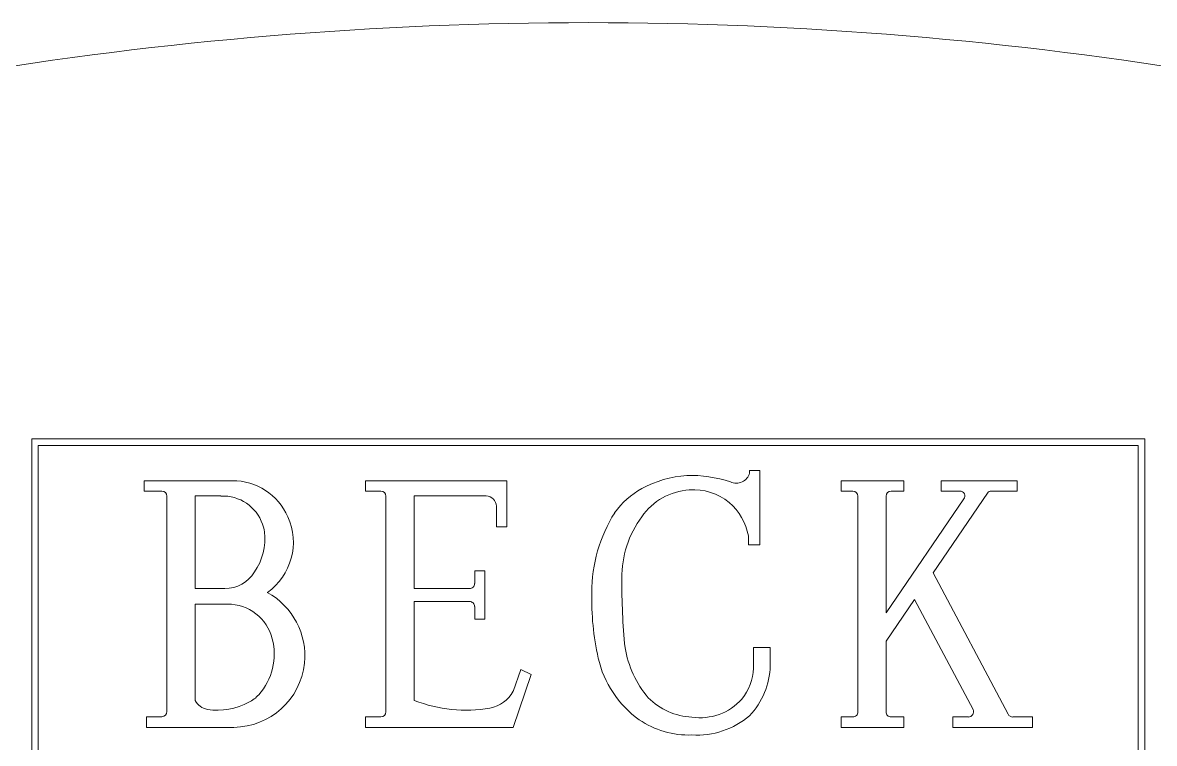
# Model space of a CAD drawing. Header units: inches. Extents: x -27 to 26.9, y -18.7 to 26.
# Drawn here: x -8.03 to 8.03, y 15.77 to 26 of the extents above; entities that cross this region are included whole.
import ezdxf

# ---------------------------------------------------------------- set-up
doc = ezdxf.new("R2010")
doc.units = ezdxf.units.IN
doc.header["$MEASUREMENT"] = 0
doc.layers.add('1', color=7, linetype='Continuous')

msp = doc.modelspace()

# ---------------------------------------------------------------- linework, layer by layer
at = {"color": 7, "linetype": 'Continuous', "lineweight": 5}
for p, q in [((2.289, 19.609), (2.289, 19.647)), ((2.289, 19.647), (2.436, 19.647)), ((2.436, 19.647), (2.436, 18.59)), ((-6.304, 19.353), (-6.304, 19.5)), ((-6.304, 19.5), (-5.051, 19.5)), ((-3.163, 19.353), (-3.163, 19.5)), ((-3.163, 19.5), (-1.157, 19.5)), ((-1.157, 19.5), (-1.157, 18.846)), ((3.588, 19.353), (3.588, 19.5)), ((3.588, 19.5), (4.48, 19.5)), ((4.48, 19.5), (4.48, 19.353)), ((5.009, 19.353), (5.009, 19.5)), ((5.009, 19.5), (6.087, 19.5)), ((6.087, 19.5), (6.087, 19.353)), ((-6.049, 19.353), (-6.304, 19.353)), ((-5.979, 16.224), (-5.979, 19.283)), ((-5.212, 19.283), (-5.576, 19.283)), ((-5.576, 19.283), (-5.576, 17.971)), ((-2.942, 19.353), (-3.163, 19.353)), ((-2.872, 16.221), (-2.872, 19.283)), ((-1.447, 19.283), (-2.47, 19.283)), ((-2.47, 19.283), (-2.47, 17.971)), ((3.752, 19.353), (3.588, 19.353)), ((3.826, 16.221), (3.826, 19.283)), ((4.225, 19.283), (4.225, 17.624)), ((4.48, 19.353), (4.298, 19.353)), ((5.663, 19.322), (4.893, 18.195)), ((5.271, 19.353), (5.009, 19.353)), ((6.087, 19.353), (5.723, 19.353)), ((-1.304, 18.846), (-1.304, 19.136)), ((4.225, 17.624), (5.331, 19.241)), ((-1.157, 18.846), (-1.304, 18.846)), ((2.272, 18.59), (2.272, 18.716)), ((2.436, 18.59), (2.272, 18.59)), ((-1.612, 18.041), (-1.612, 18.222)), ((-1.612, 18.222), (-1.468, 18.222)), ((-1.468, 18.222), (-1.468, 17.533)), ((4.893, 18.195), (5.957, 16.185)), ((-5.576, 17.971), (-5.158, 17.971)), ((-2.47, 17.971), (-1.685, 17.971)), ((-5.12, 17.75), (-5.576, 17.75)), ((-5.576, 17.75), (-5.576, 16.381)), ((-1.685, 17.785), (-2.47, 17.785)), ((-2.47, 17.785), (-2.47, 16.381)), ((-1.612, 17.533), (-1.612, 17.715)), ((4.631, 17.813), (4.225, 17.222)), ((5.46, 16.252), (4.631, 17.813)), ((-1.468, 17.533), (-1.612, 17.533)), ((4.225, 17.222), (4.225, 16.221)), ((2.345, 16.84), (2.345, 17.131)), ((2.345, 17.131), (2.583, 17.131)), ((2.583, 17.131), (2.583, 16.875)), ((-1.066, 16.511), (-0.958, 16.819)), ((-0.811, 16.749), (-1.066, 16)), ((-0.958, 16.819), (-0.811, 16.749)), ((-6.269, 16), (-6.269, 16.15)), ((-6.269, 16.15), (-6.049, 16.15)), ((-3.163, 16), (-3.163, 16.147)), ((-3.163, 16.147), (-2.942, 16.147)), ((3.588, 16), (3.588, 16.147)), ((3.588, 16.147), (3.752, 16.147)), ((4.298, 16.147), (4.48, 16.147)), ((4.48, 16.147), (4.48, 16)), ((5.173, 16), (5.173, 16.147)), ((5.173, 16.147), (5.394, 16.147)), ((6.024, 16.147), (6.304, 16.147)), ((6.304, 16.147), (6.304, 16)), ((-5.03, 16), (-6.269, 16)), ((-1.066, 16), (-3.163, 16)), ((4.48, 16), (3.588, 16)), ((6.304, 16), (5.173, 16))]:
    msp.add_line(p, q, dxfattribs=at)
for centre, radius, start, end in [((0, -28.374), 54.374, 80.4725, 99.5275), ((2.099, 19.663), 0.198, 245.5072, 344.043), ((-5.047, 18.645), 0.855, 23.7397, 90.2789), ((1.504, 18.014), 1.563, 93.9195, 118.3707), ((1.454, 17.808), 1.767, 71.437, 91.8498), ((-6.051, 19.281), 0.0718, 1.3973, 88.6026), ((-5.186, 18.685), 0.598, 19.2251, 92.5384), ((-2.944, 19.281), 0.0718, 1.3973, 88.6026), ((-1.454, 19.134), 0.15, 0.9346, 87.6847), ((1.339, 18.352), 1.188, 119.1567, 144.3164), ((1.491, 18.481), 0.891, 93.68, 145.2188), ((1.492, 18.569), 0.803, 50.8886, 94.1487), ((3.754, 19.281), 0.0718, 1.3973, 91.3968), ((4.297, 19.281), 0.0718, 88.603, 178.6027), ((5.275, 19.283), 0.0698, 322.6077, 93.3512), ((5.717, 19.293), 0.0607, 84.2076, 151.587), ((1.457, 18.565), 0.829, 10.5074, 49.1637), ((-5.058, 18.627), 0.873, 305.2578, 24.4847), ((2.159, 17.919), 2.109, 147.7445, 180.1306), ((1.924, 18.13), 1.447, 143.5828, 180.5967), ((-5.114, 18.711), 0.522, 6.8906, 19.1793), ((-5.41, 18.673), 0.82, 325.1845, 7.0088), ((-5.152, 18.456), 0.486, 269.2969, 328.8526), ((-1.684, 18.042), 0.0718, 268.6027, 358.6029), ((9.363, 18.023), 8.886, 179.4059, 185.7641), ((-5.051, 17.012), 1.03, 354.3316, 61.169), ((3.894, 17.82), 3.845, 178.5964, 192.5688), ((-5.118, 17.097), 0.653, 14.1718, 90.1439), ((-1.684, 17.713), 0.0718, 1.3971, 91.3973), ((-5.316, 17.038), 0.86, 318.0167, 14.7322), ((2.003, 17.385), 1.503, 189.7495, 219.9439), ((-5.042, 17.022), 1.022, 270.6406, 353.7077), ((1.589, 17.315), 1.486, 192.8842, 234.2841), ((1.496, 16.909), 1.088, 316.8248, 358.2164), ((1.582, 16.877), 0.764, 321.5759, 357.2116), ((-5.358, 16.498), 0.248, 208.1122, 258.9757), ((-5.029, 16.777), 0.472, 296.8454, 318.1798), ((-1.738, 18.248), 2.004, 248.6038, 279.8642), ((-1.483, 16.741), 0.476, 280.6289, 331.1353), ((1.506, 17.066), 0.92, 224.6323, 267.8036), ((1.591, 16.927), 0.79, 261.2153, 318.3424), ((-6.051, 16.222), 0.0718, 271.3972, 1.3972), ((-5.266, 17.21), 0.966, 261.7005, 297.7754), ((-2.944, 16.219), 0.0718, 271.3972, 1.3971), ((3.754, 16.219), 0.0718, 268.603, 1.3971), ((4.297, 16.219), 0.0718, 178.6028, 271.3972), ((5.394, 16.22), 0.0732, 269.5696, 25.7355), ((1.43, 17.155), 1.264, 235.8782, 271.8072), ((1.54, 17.048), 1.158, 266.5588, 310.3111), ((6.024, 16.224), 0.0774, 210.1865, 269.6764)]:
    msp.add_arc(centre, radius, start, end, dxfattribs=at)
at = {"layer": '1', "color": 7, "linetype": 'Continuous', "lineweight": 5}
for p, q in [((7.898, 20.094), (-7.898, 20.094)), ((-7.898, 20.094), (-7.898, 15.406)), ((7.898, 15.406), (7.898, 20.094)), ((7.804, 20), (-7.804, 20)), ((-7.804, 20), (-7.804, 15.5)), ((7.804, 15.5), (7.804, 20))]:
    msp.add_line(p, q, dxfattribs=at)

doc.saveas('drawing.dxf')
